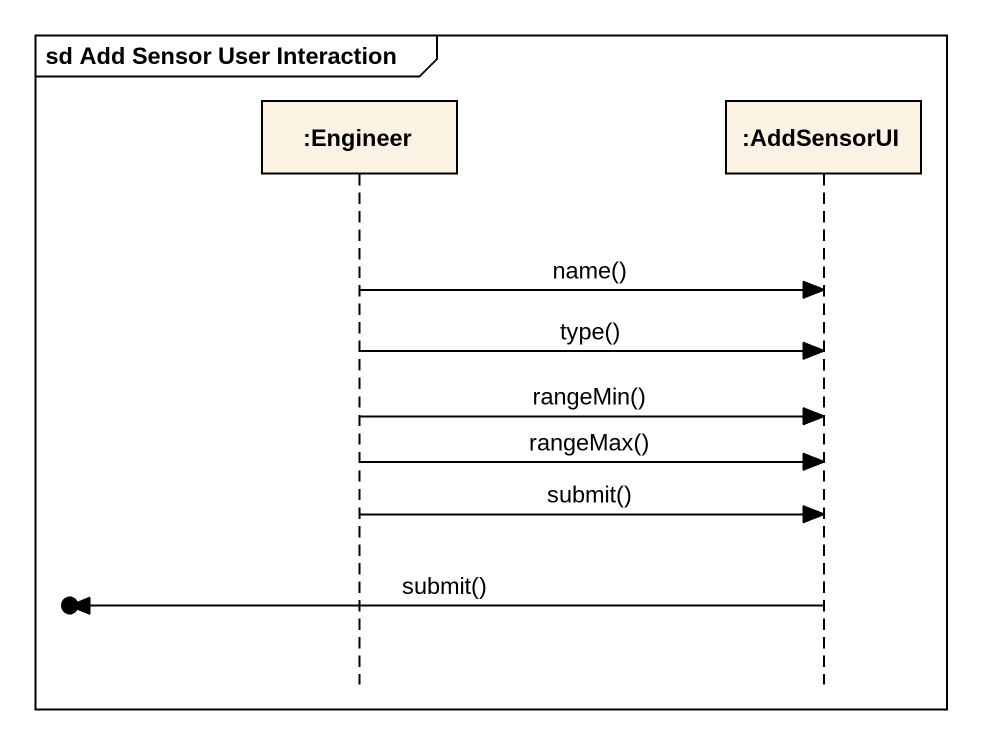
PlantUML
@startuml
mainframe sd Add Sensor User Interaction
hide footbox
participant ":Engineer" as Engineer
participant ":AddSensorUI" as AddSensorUI

Engineer -> AddSensorUI : name()
Engineer -> AddSensorUI : type()
Engineer -> AddSensorUI : rangeMin()
Engineer -> AddSensorUI : rangeMax()
Engineer -> AddSensorUI : submit()
[o<- AddSensorUI : submit()
@enduml
